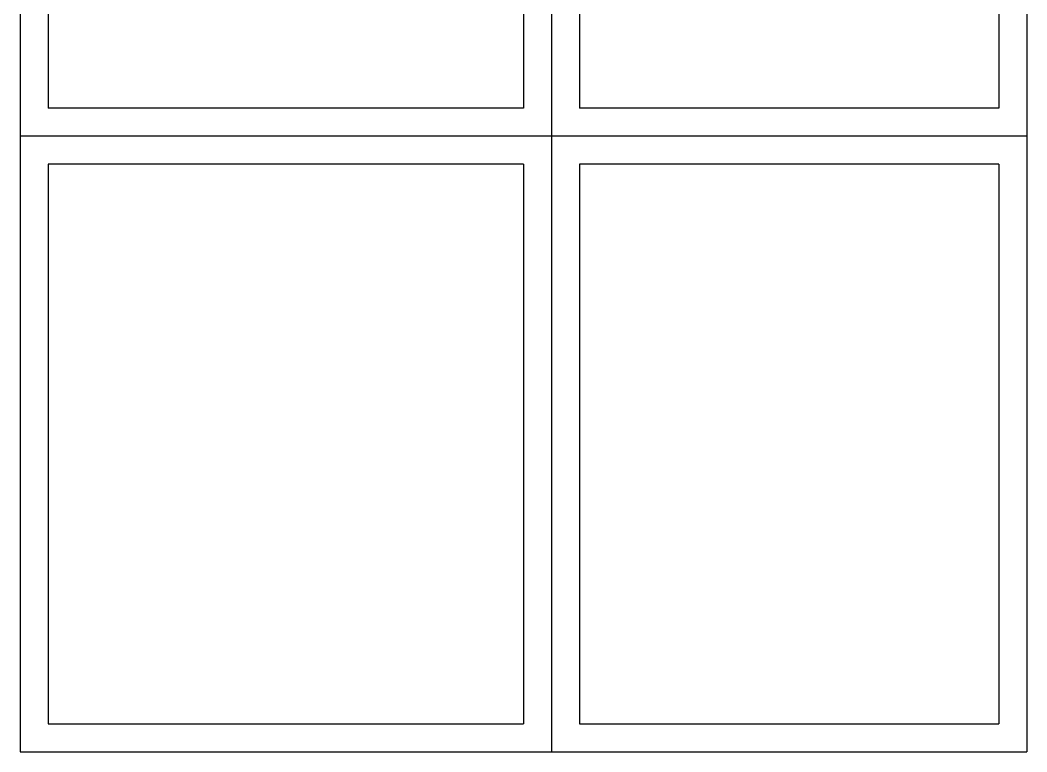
# Model space of a CAD drawing. Extents: x 1680110 to 2520911, y 137232 to 777463.
# Drawn here: x 2421866 to 2425466, y 167008 to 169623 of the extents above; entities that cross this region are included whole.
import ezdxf

# ---------------------------------------------------------------- set-up
doc = ezdxf.new("R2010")
doc.units = 0
doc.header["$LTSCALE"] = 1000
doc.header["$MEASUREMENT"] = 0
doc.layers.add('WINDOW', color=4, linetype='Continuous')

# ---------------------------------------------------------------- blocks, each defined once
blk = doc.blocks.new('FA2')
at = {"color": 4}
for p, q in [((1953640.2, 324320.1), (1951840.2, 324320.1)), ((1951840.2, 324320.1), (1951840.2, 318720.1)), ((1952790.2, 324320.1), (1952790.2, 318720.1)), ((1953640.2, 324320.1), (1953640.2, 318720.1)), ((1951890.2, 324270.1), (1951890.2, 323370.1)), ((1952740.2, 324270.1), (1951890.2, 324270.1)), ((1952740.2, 324270.1), (1952740.2, 323370.1)), ((1953590.2, 324270.1), (1952840.2, 324270.1)), ((1952840.2, 324270.1), (1952840.2, 323370.1)), ((1953590.2, 324270.1), (1953590.2, 323370.1)), ((1952740.2, 323370.1), (1951890.2, 323370.1)), ((1953590.2, 323370.1), (1952840.2, 323370.1)), ((1953640.2, 323320.1), (1951840.2, 323320.1)), ((1952740.2, 323270.1), (1951890.2, 323270.1)), ((1951890.2, 323270.1), (1951890.2, 322370.1)), ((1952740.2, 323270.1), (1952740.2, 322370.1)), ((1953590.2, 323270.1), (1952840.2, 323270.1)), ((1952840.2, 323270.1), (1952840.2, 322370.1)), ((1953590.2, 323270.1), (1953590.2, 322370.1)), ((1951840.2, 323220.1), (1951840.2, 318720.1)), ((1952790.2, 323220.1), (1952790.2, 318720.1)), ((1953640.2, 323220.1), (1953640.2, 318720.1)), ((1952740.2, 322370.1), (1951890.2, 322370.1)), ((1953590.2, 322370.1), (1952840.2, 322370.1)), ((1953640.2, 322320.1), (1951840.2, 322320.1)), ((1953640.2, 322320.1), (1951840.2, 322320.1)), ((1953640.2, 322320.1), (1951840.2, 322320.1)), ((1953640.2, 322320.1), (1951840.2, 322320.1)), ((1953640.2, 322320.1), (1951840.2, 322320.1)), ((1952740.2, 322270.1), (1951890.2, 322270.1)), ((1951890.2, 322270.1), (1951890.2, 320870.1)), ((1952740.2, 322270.1), (1952740.2, 320870.1)), ((1953590.2, 322270.1), (1952840.2, 322270.1)), ((1952840.2, 322270.1), (1952840.2, 320870.1)), ((1953590.2, 322270.1), (1953590.2, 320870.1)), ((1952740.2, 320870.1), (1951890.2, 320870.1)), ((1953590.2, 320870.1), (1952840.2, 320870.1)), ((1953640.2, 320820.1), (1951840.2, 320820.1)), ((1953640.2, 320820.1), (1951840.2, 320820.1)), ((1953640.2, 320820.1), (1951840.2, 320820.1)), ((1953640.2, 320820.1), (1951840.2, 320820.1)), ((1951890.2, 320770.1), (1951890.2, 319870.1)), ((1952740.2, 320770.1), (1951890.2, 320770.1)), ((1952740.2, 320770.1), (1952740.2, 319870.1)), ((1953590.2, 320770.1), (1952840.2, 320770.1)), ((1952840.2, 320770.1), (1952840.2, 319870.1)), ((1953590.2, 320770.1), (1953590.2, 319870.1)), ((1952740.2, 319870.1), (1951890.2, 319870.1)), ((1953590.2, 319870.1), (1952840.2, 319870.1)), ((1953640.2, 319820.1), (1951840.2, 319820.1)), ((1953640.2, 319820.1), (1951840.2, 319820.1)), ((1952740.2, 319770.1), (1951890.2, 319770.1)), ((1951890.2, 319770.1), (1951890.2, 318770.1)), ((1952740.2, 319770.1), (1952740.2, 318770.1)), ((1953590.2, 319770.1), (1952840.2, 319770.1)), ((1952840.2, 319770.1), (1952840.2, 318770.1)), ((1953590.2, 319770.1), (1953590.2, 318770.1)), ((1951890.2, 318770.1), (1952740.2, 318770.1)), ((1952840.2, 318770.1), (1953590.2, 318770.1)), ((1951840.2, 318720.1), (1953640.2, 318720.1))]:
    blk.add_line(p, q, dxfattribs=at)
at = {"layer": 'WINDOW', "color": 0}
for p, q in [((1952294.3, 323725.6, 0), (1952388.9, 323984.5, 0)), ((1953082.1, 323725.6, 0), (1953176.8, 323984.5, 0)), ((1952463.6, 323655.9, 0), (1952518.5, 323840.1, 0)), ((1953251.5, 323655.9, 0), (1953306.3, 323840.1, 0)), ((1952388.9, 323655.9, 0), (1952413.8, 323820.2, 0)), ((1953176.8, 323655.9, 0), (1953201.7, 323820.2, 0)), ((1952294.3, 322706.2, 0), (1952388.9, 322965.1, 0)), ((1953082.1, 322706.2, 0), (1953176.8, 322965.1, 0)), ((1952463.6, 322636.5, 0), (1952518.5, 322820.7, 0)), ((1953251.5, 322636.5, 0), (1953306.3, 322820.7, 0)), ((1952388.9, 322636.5, 0), (1952413.8, 322800.8, 0)), ((1953176.8, 322636.5, 0), (1953201.7, 322800.8, 0)), ((1952294.3, 321404.2, 0), (1952388.9, 321663.1, 0)), ((1953082.1, 321404.2, 0), (1953176.8, 321663.1, 0)), ((1952463.6, 321334.5, 0), (1952518.5, 321518.7, 0)), ((1953251.5, 321334.5, 0), (1953306.3, 321518.7, 0)), ((1952388.9, 321334.5, 0), (1952413.8, 321498.8, 0)), ((1953176.8, 321334.5, 0), (1953201.7, 321498.8, 0)), ((1952294.3, 320227.8, 0), (1952388.9, 320486.7, 0)), ((1953082.1, 320227.8, 0), (1953176.8, 320486.7, 0)), ((1952463.6, 320158.1, 0), (1952518.5, 320342.3, 0)), ((1953251.5, 320158.1, 0), (1953306.3, 320342.3, 0)), ((1952388.9, 320158.1, 0), (1952413.8, 320322.4, 0)), ((1953176.8, 320158.1, 0), (1953201.7, 320322.4, 0))]:
    blk.add_line(p, q, dxfattribs=at)

msp = doc.modelspace()

# ---------------------------------------------------------------- block references
at = {"xscale": 2, "yscale": 2, "zscale": 2}
msp.add_blockref('FA2', (-1481814.3, -470432.7), dxfattribs=at)

doc.saveas('drawing.dxf')
